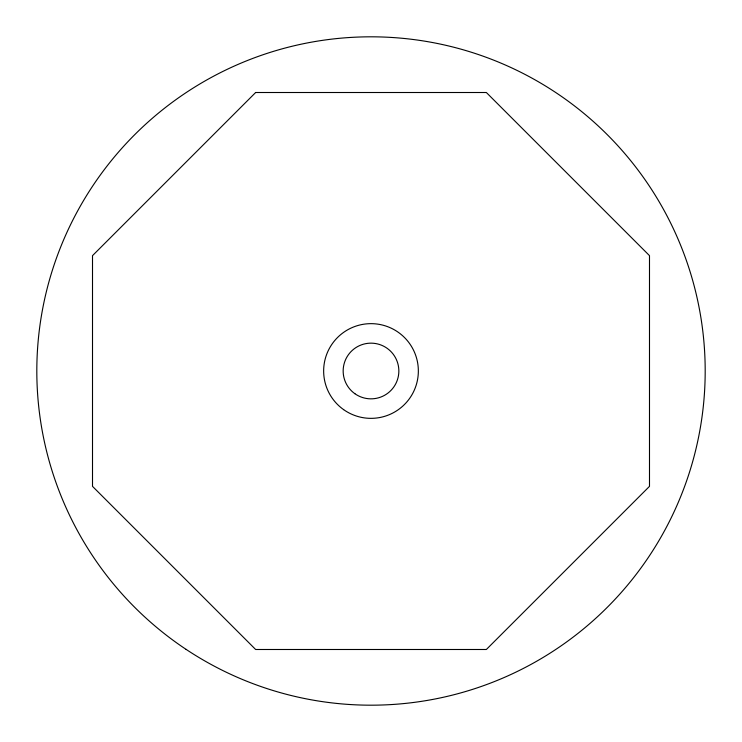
<?xml version="1.0" encoding="UTF-8"?>
<svg xmlns="http://www.w3.org/2000/svg" width="742" height="742" viewBox="0 0 742 742"><rect width="100%" height="100%" fill="white"/><g stroke="black" fill="none" stroke-linecap="round" stroke-linejoin="round"><path stroke-width="1.11" d="M255.647 92.509L92.509 255.647L92.509 486.353L255.647 649.491L486.353 649.491L649.491 486.353L649.491 255.647L486.353 92.509L255.647 92.509M354.908 393.724A27.853 27.853 0 0 0 398.732 373.578A27.853 27.853 0 0 0 359.369 345.698A27.853 27.853 0 0 0 354.908 393.724M343.639 409.64A47.34 47.34 0 0 0 418.145 375.378A47.34 47.34 0 0 0 351.226 327.983A47.34 47.34 0 0 0 343.639 409.64M186.056 649.352A334.197 334.197 0 0 0 704.529 391.989A334.197 334.197 0 0 0 222.415 71.659A334.197 334.197 0 0 0 186.056 649.352"/></g></svg>
